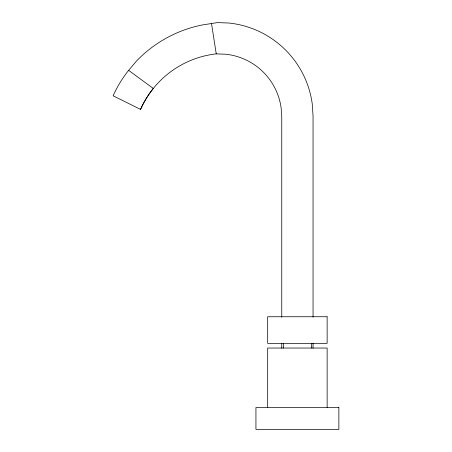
<?xml version="1.0" encoding="UTF-8"?>
<svg xmlns="http://www.w3.org/2000/svg" width="452" height="452" viewBox="0 0 452 452"><rect width="100%" height="100%" fill="white"/><g stroke="black" fill="none" stroke-linecap="round" stroke-linejoin="round"><path stroke-width="0.68" d="M281.76 317.242L281.76 116.989L281.167 108.147A62.585 62.585 0 0 0 225.621 54.217L216.242 53.873A94.27 94.27 0 0 0 140.549 109.395L113.13 95.807A117.243 117.243 0 0 1 128.634 70.354L136.493 61.048A125.018 125.018 0 0 1 202.095 24.996L217.406 22.6L228.876 23.024A93.948 93.948 0 0 1 312.253 103.977L313.05 115.949L313.05 317.134M153.29 88.473L128.634 70.354M211.502 23.521L216.242 53.873M327.135 407.495L327.135 348.04L267.674 348.04L267.674 407.495M313.05 343.254L313.05 348.198M311.49 343.345L311.49 348.04M283.325 343.345L283.325 348.04M281.76 343.328L281.76 348.266M140.549 109.401A94.338 94.338 0 0 1 153.307 88.456M327.135 316.745L267.674 316.745L267.674 343.345L327.135 343.345L327.135 316.745M338.87 407.495L255.939 407.495L255.939 429.4L338.87 429.4L338.87 407.495"/></g></svg>
